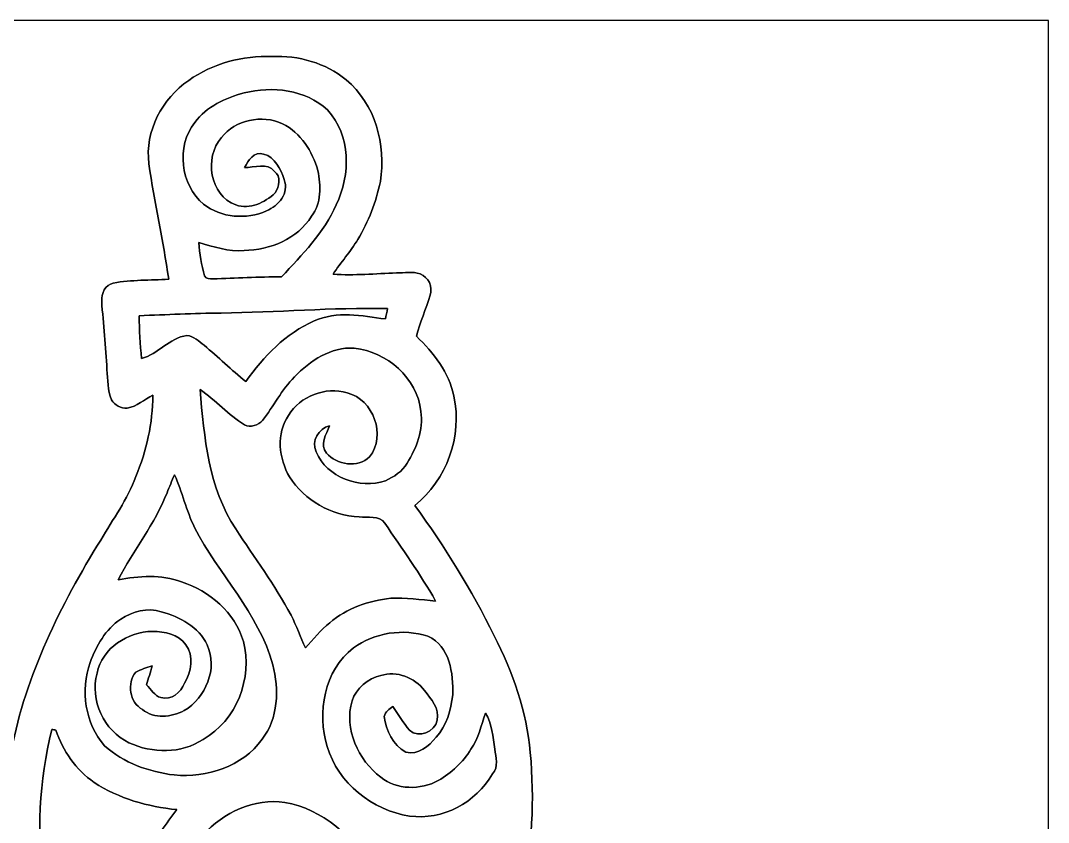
# Model space of a CAD drawing. Header units: centimetres. Extents: x -16.8 to 16.8, y -16.7 to 16.7.
# Drawn here: x -5.27 to 16.77, y -0.53 to 16.67 of the extents above; entities that cross this region are included whole.
import ezdxf

# ---------------------------------------------------------------- set-up
doc = ezdxf.new("R2010")
doc.units = ezdxf.units.CM
doc.header["$MEASUREMENT"] = 0
doc.layers.add('Layer 1', color=7, linetype='Continuous')

msp = doc.modelspace()

# ---------------------------------------------------------------- linework, layer by layer
at = {"layer": 'Layer 1', "color": 7}
for points, knots in [([(-16.77458, 16.66875), (-16.77458, 16.66875), (16.77458, 16.66875), (16.77458, 16.66875), (16.77458, 16.66875), (16.77458, 16.66875), (16.77458, -16.66875), (16.77458, -16.66875), (16.77458, -16.66875), (16.77458, -16.66875), (-16.77458, -16.66875), (-16.77458, -16.66875), (-16.77458, -16.66875), (-16.77458, -16.66875), (-16.77458, 16.66875), (-16.77458, 16.66875), (-16.77458, 16.66875), (-16.77458, 16.66875), (-16.77458, 16.66875), (-16.77458, 16.66875)], [0, 0, 0, 0, 0.16666667, 0.16666667, 0.16666667, 0.16666667, 0.33333333, 0.33333333, 0.33333333, 0.33333333, 0.5, 0.5, 0.5, 0.5, 0.66666667, 0.66666667, 0.66666667, 0.66666667, 1, 1, 1, 1]), ([(-1.66476, 15.38605), (-2.23379, 14.99482), (-2.60809, 14.29949), (-2.51954, 13.59923), (-2.51954, 13.59923), (-2.40559, 12.7702), (-2.21262, 11.95282), (-2.09338, 11.12344), (-2.09338, 11.12344), (-2.48955, 11.09239), (-2.89172, 11.11426), (-3.2833, 11.03806), (-3.2833, 11.03806), (-3.45052, 10.99926), (-3.54542, 10.81229), (-3.53166, 10.65001), (-3.53166, 10.65001), (-3.49673, 10.16141), (-3.44417, 9.67422), (-3.41842, 9.18457), (-3.41842, 9.18457), (-3.39478, 8.96691), (-3.40642, 8.73831), (-3.32105, 8.53158), (-3.32105, 8.53158), (-3.25049, 8.42081), (-3.11538, 8.35307), (-2.98521, 8.35484), (-2.98521, 8.35484), (-2.77918, 8.39541), (-2.61691, 8.54146), (-2.43205, 8.63247), (-2.43205, 8.63247), (-2.43805, 8.03451), (-2.56893, 7.4422), (-2.79823, 6.89081), (-2.79823, 6.89081), (-2.98133, 6.40151), (-3.28754, 5.97429), (-3.55283, 5.52838), (-3.55283, 5.52838), (-4.41219, 4.13561), (-5.15832, 2.63913), (-5.46735, 1.01953), (-5.46735, 1.01953), (-5.83706, -0.76271), (-5.53332, -2.65818), (-4.6923, -4.26614), (-4.6923, -4.26614), (-3.78848, -6.05155), (-2.35338, -7.47007), (-1.11054, -9.01312), (-1.11054, -9.01312), (-0.46919, -9.81745), (0.12841, -10.69164), (0.40534, -11.69423), (0.40534, -11.69423), (0.56268, -12.24739), (0.57891, -12.83018), (0.52423, -13.39991), (0.52423, -13.39991), (0.4639, -13.82995), (0.33443, -14.27551), (0.0314, -14.60041), (0.0314, -14.60041), (-0.24059, -14.91615), (-0.65476, -15.11688), (-1.07633, -15.08442), (-1.07633, -15.08442), (-1.63477, -15.07984), (-2.17558, -14.73976), (-2.41229, -14.23282), (-2.41229, -14.23282), (-2.62502, -13.8497), (-2.62925, -13.39039), (-2.55199, -12.96882), (-2.55199, -12.96882), (-2.48744, -12.65167), (-2.39078, -12.30348), (-2.12549, -12.09287), (-2.12549, -12.09287), (-1.76565, -11.80853), (-1.22343, -11.94223), (-0.90805, -12.23257), (-0.90805, -12.23257), (-0.71896, -12.40331), (-0.52317, -12.62556), (-0.514, -12.89332), (-0.514, -12.89332), (-0.55421, -13.21294), (-0.72461, -13.53749), (-1.01706, -13.69272), (-1.01706, -13.69272), (-1.22626, -13.71283), (-1.38606, -13.52515), (-1.54764, -13.42319), (-1.54764, -13.42319), (-1.53176, -13.35793), (-1.51553, -13.29302), (-1.4986, -13.22846), (-1.4986, -13.22846), (-1.33315, -13.29761), (-1.17193, -13.40238), (-0.98284, -13.37733), (-0.98284, -13.37733), (-0.80821, -13.30501), (-0.65899, -13.10605), (-0.7366, -12.90849), (-0.7366, -12.90849), (-0.75212, -12.74339), (-0.92216, -12.66366), (-1.04069, -12.57759), (-1.04069, -12.57759), (-1.26365, -12.46293), (-1.55258, -12.42624), (-1.78047, -12.54337), (-1.78047, -12.54337), (-2.24578, -12.74198), (-2.42041, -13.38509), (-2.16958, -13.81125), (-2.16958, -13.81125), (-1.97026, -14.07442), (-1.69122, -14.29491), (-1.37125, -14.3891), (-1.37125, -14.3891), (-1.11337, -14.41732), (-0.81456, -14.4526), (-0.58385, -14.30443), (-0.58385, -14.30443), (-0.13511, -14.05114), (0.12629, -13.55619), (0.22437, -13.06583), (0.22437, -13.06583), (0.32244, -12.34087), (-0.21908, -11.71857), (-0.82197, -11.40248), (-0.82197, -11.40248), (-1.40441, -11.09239), (-2.21086, -11.10686), (-2.68781, -11.60039), (-2.68781, -11.60039), (-3.16583, -12.05018), (-3.32034, -12.72681), (-3.35598, -13.35722), (-3.35598, -13.35722), (-3.35844, -13.83841), (-3.25473, -14.33019), (-2.99226, -14.73906), (-2.99226, -14.73906), (-2.51178, -15.54198), (-1.50495, -15.98789), (-0.58596, -15.78292), (-0.58596, -15.78292), (0.09772, -15.6464), (0.67381, -15.14369), (0.97861, -14.52704), (0.97861, -14.52704), (1.36948, -13.7033), (1.3716, -12.75362), (1.21885, -11.87062), (1.21885, -11.87062), (1.16946, -11.64872), (1.20474, -11.42118), (1.25483, -11.20387), (1.25483, -11.20387), (1.58538, -9.83439), (2.10926, -8.51112), (2.81023, -7.28874), (2.81023, -7.28874), (3.30588, -6.36341), (4.01779, -5.57424), (4.4958, -4.63832), (4.4958, -4.63832), (4.91102, -3.81176), (5.27332, -2.95134), (5.467, -2.04329), (5.467, -2.04329), (5.71676, -1.06116), (5.74851, -0.03704), (5.66208, 0.96873), (5.66208, 0.96873), (5.58236, 1.84785), (5.2832, 2.69169), (4.88703, 3.47557), (4.88703, 3.47557), (4.39949, 4.45206), (3.83187, 5.38903), (3.18488, 6.26851), (3.18488, 6.26851), (3.86503, 6.81673), (4.21111, 7.75229), (4.02308, 8.61025), (4.02308, 8.61025), (3.91901, 9.12319), (3.58493, 9.5437), (3.21769, 9.89824), (3.21769, 9.89824), (3.29671, 10.19775), (3.42194, 10.48209), (3.5119, 10.77771), (3.5119, 10.77771), (3.57787, 10.95622), (3.47486, 11.16718), (3.29953, 11.23597), (3.29953, 11.23597), (3.13796, 11.297), (2.96086, 11.24903), (2.794, 11.25502), (2.794, 11.25502), (2.34068, 11.24197), (1.88595, 11.19681), (1.43298, 11.22962), (1.43298, 11.22962), (1.59491, 11.48786), (1.8094, 11.70975), (1.95933, 11.97575), (1.95933, 11.97575), (2.1971, 12.35463), (2.35232, 12.77973), (2.44651, 13.21576), (2.44651, 13.21576), (2.56681, 13.99999), (2.34139, 14.88052), (1.71062, 15.39804), (1.71062, 15.39804), (1.27212, 15.7607), (0.68756, 15.92474), (0.12347, 15.89722), (0.12347, 15.89722), (-0.50729, 15.92333), (-1.14829, 15.75188), (-1.66476, 15.38605)], [0, 0, 0, 0, 0.01694915, 0.01694915, 0.01694915, 0.01694915, 0.03389831, 0.03389831, 0.03389831, 0.03389831, 0.05084746, 0.05084746, 0.05084746, 0.05084746, 0.06779661, 0.06779661, 0.06779661, 0.06779661, 0.08474576, 0.08474576, 0.08474576, 0.08474576, 0.10169492, 0.10169492, 0.10169492, 0.10169492, 0.11864407, 0.11864407, 0.11864407, 0.11864407, 0.13559322, 0.13559322, 0.13559322, 0.13559322, 0.15254237, 0.15254237, 0.15254237, 0.15254237, 0.16949153, 0.16949153, 0.16949153, 0.16949153, 0.18644068, 0.18644068, 0.18644068, 0.18644068, 0.20338983, 0.20338983, 0.20338983, 0.20338983, 0.22033898, 0.22033898, 0.22033898, 0.22033898, 0.23728814, 0.23728814, 0.23728814, 0.23728814, 0.25423729, 0.25423729, 0.25423729, 0.25423729, 0.27118644, 0.27118644, 0.27118644, 0.27118644, 0.28813559, 0.28813559, 0.28813559, 0.28813559, 0.30508475, 0.30508475, 0.30508475, 0.30508475, 0.3220339, 0.3220339, 0.3220339, 0.3220339, 0.33898305, 0.33898305, 0.33898305, 0.33898305, 0.3559322, 0.3559322, 0.3559322, 0.3559322, 0.37288136, 0.37288136, 0.37288136, 0.37288136, 0.38983051, 0.38983051, 0.38983051, 0.38983051, 0.40677966, 0.40677966, 0.40677966, 0.40677966, 0.42372881, 0.42372881, 0.42372881, 0.42372881, 0.44067797, 0.44067797, 0.44067797, 0.44067797, 0.45762712, 0.45762712, 0.45762712, 0.45762712, 0.47457627, 0.47457627, 0.47457627, 0.47457627, 0.49152542, 0.49152542, 0.49152542, 0.49152542, 0.50847458, 0.50847458, 0.50847458, 0.50847458, 0.52542373, 0.52542373, 0.52542373, 0.52542373, 0.54237288, 0.54237288, 0.54237288, 0.54237288, 0.55932203, 0.55932203, 0.55932203, 0.55932203, 0.57627119, 0.57627119, 0.57627119, 0.57627119, 0.59322034, 0.59322034, 0.59322034, 0.59322034, 0.61016949, 0.61016949, 0.61016949, 0.61016949, 0.62711864, 0.62711864, 0.62711864, 0.62711864, 0.6440678, 0.6440678, 0.6440678, 0.6440678, 0.66101695, 0.66101695, 0.66101695, 0.66101695, 0.6779661, 0.6779661, 0.6779661, 0.6779661, 0.69491525, 0.69491525, 0.69491525, 0.69491525, 0.71186441, 0.71186441, 0.71186441, 0.71186441, 0.72881356, 0.72881356, 0.72881356, 0.72881356, 0.74576271, 0.74576271, 0.74576271, 0.74576271, 0.76271186, 0.76271186, 0.76271186, 0.76271186, 0.77966102, 0.77966102, 0.77966102, 0.77966102, 0.79661017, 0.79661017, 0.79661017, 0.79661017, 0.81355932, 0.81355932, 0.81355932, 0.81355932, 0.83050847, 0.83050847, 0.83050847, 0.83050847, 0.84745763, 0.84745763, 0.84745763, 0.84745763, 0.86440678, 0.86440678, 0.86440678, 0.86440678, 0.88135593, 0.88135593, 0.88135593, 0.88135593, 0.89830508, 0.89830508, 0.89830508, 0.89830508, 0.91525424, 0.91525424, 0.91525424, 0.91525424, 0.93220339, 0.93220339, 0.93220339, 0.93220339, 0.94915254, 0.94915254, 0.94915254, 0.94915254, 0.96610169, 0.96610169, 0.96610169, 0.96610169, 1, 1, 1, 1]), ([(-0.47801, 15.11935), (0.12982, 15.26222), (0.83749, 15.1959), (1.30986, 14.75105), (1.30986, 14.75105), (1.81575, 14.21377), (1.81328, 13.35476), (1.49613, 12.7194), (1.49613, 12.7194), (1.23825, 12.11333), (0.76412, 11.64943), (0.32808, 11.17247), (0.32808, 11.17247), (-0.16475, 11.17247), (-0.65617, 11.1446), (-1.14829, 11.12767), (-1.14829, 11.12767), (-1.20968, 11.13049), (-1.29611, 11.12485), (-1.32468, 11.19329), (-1.32468, 11.19329), (-1.39453, 11.42577), (-1.43193, 11.66777), (-1.45062, 11.90978), (-1.45062, 11.90978), (-1.13312, 11.81911), (-0.81456, 11.70552), (-0.47766, 11.73586), (-0.47766, 11.73586), (0.07479, 11.75385), (0.67098, 11.97927), (0.96802, 12.47246), (0.96802, 12.47246), (1.18286, 12.74974), (1.17016, 13.12616), (1.10525, 13.45353), (1.10525, 13.45353), (0.99166, 13.86699), (0.73625, 14.25787), (0.34608, 14.45719), (0.34608, 14.45719), (-0.09137, 14.65545), (-0.66569, 14.54573), (-0.96485, 14.15909), (-0.96485, 14.15909), (-1.33632, 13.7287), (-1.21567, 12.92542), (-0.65652, 12.71341), (-0.65652, 12.71341), (-0.35243, 12.61322), (-0.03034, 12.76068), (0.18662, 12.97129), (0.18662, 12.97129), (0.27834, 13.10534), (0.32314, 13.32724), (0.17074, 13.43554), (0.17074, 13.43554), (0.0194, 13.63592), (-0.25823, 13.50892), (-0.46778, 13.51739), (-0.46778, 13.51739), (-0.38876, 13.67155), (-0.26988, 13.86593), (-0.0575, 13.80455), (-0.0575, 13.80455), (0.18697, 13.74175), (0.31186, 13.47964), (0.38312, 13.2588), (0.38312, 13.2588), (0.49565, 12.9667), (0.25929, 12.69612), (0.00494, 12.59029), (0.00494, 12.59029), (-0.42616, 12.39097), (-0.96873, 12.4393), (-1.34761, 12.72963), (-1.34761, 12.72963), (-1.84432, 13.14732), (-1.93993, 13.96965), (-1.53423, 14.48188), (-1.53423, 14.48188), (-1.28376, 14.82407), (-0.8763, 15.00964), (-0.47801, 15.11935)], [0, 0, 0, 0, 0.04545455, 0.04545455, 0.04545455, 0.04545455, 0.09090909, 0.09090909, 0.09090909, 0.09090909, 0.13636364, 0.13636364, 0.13636364, 0.13636364, 0.18181818, 0.18181818, 0.18181818, 0.18181818, 0.22727273, 0.22727273, 0.22727273, 0.22727273, 0.27272727, 0.27272727, 0.27272727, 0.27272727, 0.31818182, 0.31818182, 0.31818182, 0.31818182, 0.36363636, 0.36363636, 0.36363636, 0.36363636, 0.40909091, 0.40909091, 0.40909091, 0.40909091, 0.45454545, 0.45454545, 0.45454545, 0.45454545, 0.5, 0.5, 0.5, 0.5, 0.54545455, 0.54545455, 0.54545455, 0.54545455, 0.59090909, 0.59090909, 0.59090909, 0.59090909, 0.63636364, 0.63636364, 0.63636364, 0.63636364, 0.68181818, 0.68181818, 0.68181818, 0.68181818, 0.72727273, 0.72727273, 0.72727273, 0.72727273, 0.77272727, 0.77272727, 0.77272727, 0.77272727, 0.81818182, 0.81818182, 0.81818182, 0.81818182, 0.86363636, 0.86363636, 0.86363636, 0.86363636, 0.90909091, 0.90909091, 0.90909091, 0.90909091, 1, 1, 1, 1]), ([(-0.97049, 10.39671), (0.22084, 10.40941), (1.4097, 10.51525), (2.60174, 10.49443), (2.60174, 10.49443), (2.58621, 10.41894), (2.57034, 10.3438), (2.55411, 10.26866), (2.55411, 10.26866), (2.04929, 10.34168), (1.51165, 10.4454), (1.02835, 10.22632), (1.02835, 10.22632), (0.41487, 9.96315), (-0.05821, 9.46256), (-0.43956, 8.92704), (-0.43956, 8.92704), (-0.74683, 9.17716), (-1.03434, 9.44951), (-1.33526, 9.70668), (-1.33526, 9.70668), (-1.44956, 9.78606), (-1.55751, 9.90424), (-1.70427, 9.91411), (-1.70427, 9.91411), (-2.07892, 9.86472), (-2.3174, 9.51301), (-2.67864, 9.42269), (-2.67864, 9.42269), (-2.70439, 9.72749), (-2.72274, 10.03335), (-2.72838, 10.33921), (-2.72838, 10.33921), (-2.14242, 10.35826), (-1.55716, 10.39424), (-0.97049, 10.39671)], [0, 0, 0, 0, 0.1, 0.1, 0.1, 0.1, 0.2, 0.2, 0.2, 0.2, 0.3, 0.3, 0.3, 0.3, 0.4, 0.4, 0.4, 0.4, 0.5, 0.5, 0.5, 0.5, 0.6, 0.6, 0.6, 0.6, 0.7, 0.7, 0.7, 0.7, 0.8, 0.8, 0.8, 0.8, 1, 1, 1, 1]), ([(0.60501, 9.02547), (0.93521, 9.37648), (1.3843, 9.67211), (1.88595, 9.64494), (1.88595, 9.64494), (2.58339, 9.56557), (3.24414, 9.00324), (3.31364, 8.28463), (3.31364, 8.28463), (3.37855, 7.89376), (3.21839, 7.50394), (3.01978, 7.1755), (3.01978, 7.1755), (2.91571, 6.9977), (2.73332, 6.88481), (2.55341, 6.79626), (2.55341, 6.79626), (2.00378, 6.61353), (1.2954, 6.86999), (1.06856, 7.42103), (1.06856, 7.42103), (0.96273, 7.65881), (1.12042, 7.91422), (1.35396, 7.98019), (1.35396, 7.98019), (1.29222, 7.79533), (1.13136, 7.57132), (1.29011, 7.39316), (1.29011, 7.39316), (1.50989, 7.13916), (1.96074, 7.06684), (2.21509, 7.31026), (2.21509, 7.31026), (2.58092, 7.76817), (2.29588, 8.54463), (1.73284, 8.68292), (1.73284, 8.68292), (1.26753, 8.82685), (0.72919, 8.61377), (0.47625, 8.20173), (0.47625, 8.20173), (0.20743, 7.81403), (0.2667, 7.27569), (0.49671, 6.88305), (0.49671, 6.88305), (0.81562, 6.37681), (1.39841, 6.05014), (1.99425, 6.02721), (1.99425, 6.02721), (2.16958, 5.99228), (2.42288, 6.07307), (2.53965, 5.89139), (2.53965, 5.89139), (2.91359, 5.34141), (3.30129, 4.79813), (3.63114, 4.22028), (3.63114, 4.22028), (3.31082, 4.24991), (2.99014, 4.29542), (2.66771, 4.2799), (2.66771, 4.2799), (2.19675, 4.22557), (1.72402, 4.06647), (1.35996, 3.75461), (1.35996, 3.75461), (1.1617, 3.59798), (1.00612, 3.39796), (0.83679, 3.21275), (0.83679, 3.21275), (0.73307, 3.44558), (0.64699, 3.68653), (0.52952, 3.91336), (0.52952, 3.91336), (0.18944, 4.56459), (-0.25859, 5.14985), (-0.65581, 5.76545), (-0.65581, 5.76545), (-1.23719, 6.64563), (-1.33526, 7.73254), (-1.42099, 8.75559), (-1.42099, 8.75559), (-1.08761, 8.52276), (-0.81456, 8.21231), (-0.46708, 7.99924), (-0.46708, 7.99924), (-0.34184, 7.92974), (-0.17498, 7.99006), (-0.08361, 8.0899), (-0.08361, 8.0899), (0.15275, 8.39682), (0.32773, 8.75065), (0.60501, 9.02547)], [0, 0, 0, 0, 0.04166667, 0.04166667, 0.04166667, 0.04166667, 0.08333333, 0.08333333, 0.08333333, 0.08333333, 0.125, 0.125, 0.125, 0.125, 0.16666667, 0.16666667, 0.16666667, 0.16666667, 0.20833333, 0.20833333, 0.20833333, 0.20833333, 0.25, 0.25, 0.25, 0.25, 0.29166667, 0.29166667, 0.29166667, 0.29166667, 0.33333333, 0.33333333, 0.33333333, 0.33333333, 0.375, 0.375, 0.375, 0.375, 0.41666667, 0.41666667, 0.41666667, 0.41666667, 0.45833333, 0.45833333, 0.45833333, 0.45833333, 0.5, 0.5, 0.5, 0.5, 0.54166667, 0.54166667, 0.54166667, 0.54166667, 0.58333333, 0.58333333, 0.58333333, 0.58333333, 0.625, 0.625, 0.625, 0.625, 0.66666667, 0.66666667, 0.66666667, 0.66666667, 0.70833333, 0.70833333, 0.70833333, 0.70833333, 0.75, 0.75, 0.75, 0.75, 0.79166667, 0.79166667, 0.79166667, 0.79166667, 0.83333333, 0.83333333, 0.83333333, 0.83333333, 0.875, 0.875, 0.875, 0.875, 0.91666667, 0.91666667, 0.91666667, 0.91666667, 1, 1, 1, 1]), ([(-1.96674, 6.92785), (-1.80693, 6.55779), (-1.71521, 6.16162), (-1.53988, 5.79755), (-1.53988, 5.79755), (-1.02447, 4.79249), (-0.16298, 3.96416), (0.13688, 2.85186), (0.13688, 2.85186), (0.27481, 2.31987), (0.26, 1.70392), (-0.09243, 1.25518), (-0.09243, 1.25518), (-0.50976, 0.66499), (-1.27847, 0.42721), (-1.9745, 0.48895), (-1.9745, 0.48895), (-2.5146, 0.55633), (-3.06317, 0.74366), (-3.46851, 1.11795), (-3.46851, 1.11795), (-3.8922, 1.59314), (-3.99062, 2.30611), (-3.78001, 2.89878), (-3.78001, 2.89878), (-3.64561, 3.25508), (-3.45264, 3.61809), (-3.12208, 3.8287), (-3.12208, 3.8287), (-2.87302, 4.00121), (-2.54811, 4.08481), (-2.25284, 3.98851), (-2.25284, 3.98851), (-1.85667, 3.88161), (-1.44992, 3.66642), (-1.27035, 3.27836), (-1.27035, 3.27836), (-1.03258, 2.77178), (-1.30246, 2.1463), (-1.76107, 1.86866), (-1.76107, 1.86866), (-2.0387, 1.7272), (-2.40489, 1.68204), (-2.65959, 1.89336), (-2.65959, 1.89336), (-2.93476, 2.04576), (-2.99438, 2.45569), (-2.80211, 2.69593), (-2.80211, 2.69593), (-2.68993, 2.75272), (-2.56999, 2.79153), (-2.44934, 2.82716), (-2.44934, 2.82716), (-2.48708, 2.69205), (-2.53153, 2.5594), (-2.56752, 2.42358), (-2.56752, 2.42358), (-2.47544, 2.32375), (-2.39959, 2.18863), (-2.2606, 2.14877), (-2.2606, 2.14877), (-2.03518, 2.07927), (-1.83268, 2.26342), (-1.75189, 2.4571), (-1.75189, 2.4571), (-1.62031, 2.70122), (-1.53741, 3.04271), (-1.72896, 3.27942), (-1.72896, 3.27942), (-1.88419, 3.50943), (-2.18052, 3.56729), (-2.44016, 3.56835), (-2.44016, 3.56835), (-2.97039, 3.5627), (-3.52354, 3.2131), (-3.63008, 2.67053), (-3.63008, 2.67053), (-3.79095, 2.09233), (-3.48192, 1.44216), (-2.94711, 1.18004), (-2.94711, 1.18004), (-2.45075, 0.95109), (-1.82174, 0.9398), (-1.35819, 1.25271), (-1.35819, 1.25271), (-0.63994, 1.65276), (-0.28751, 2.56963), (-0.49142, 3.35492), (-0.49142, 3.35492), (-0.67663, 3.97581), (-1.21603, 4.43724), (-1.82139, 4.63056), (-1.82139, 4.63056), (-2.2546, 4.80272), (-2.73156, 4.74733), (-3.17959, 4.67783), (-3.17959, 4.67783), (-2.84798, 5.30825), (-2.39289, 5.8734), (-2.13007, 6.54015), (-2.13007, 6.54015), (-2.07786, 6.67032), (-2.02671, 6.8012), (-1.96674, 6.92785)], [0, 0, 0, 0, 0.03703704, 0.03703704, 0.03703704, 0.03703704, 0.07407407, 0.07407407, 0.07407407, 0.07407407, 0.11111111, 0.11111111, 0.11111111, 0.11111111, 0.14814815, 0.14814815, 0.14814815, 0.14814815, 0.18518519, 0.18518519, 0.18518519, 0.18518519, 0.22222222, 0.22222222, 0.22222222, 0.22222222, 0.25925926, 0.25925926, 0.25925926, 0.25925926, 0.2962963, 0.2962963, 0.2962963, 0.2962963, 0.33333333, 0.33333333, 0.33333333, 0.33333333, 0.37037037, 0.37037037, 0.37037037, 0.37037037, 0.40740741, 0.40740741, 0.40740741, 0.40740741, 0.44444444, 0.44444444, 0.44444444, 0.44444444, 0.48148148, 0.48148148, 0.48148148, 0.48148148, 0.51851852, 0.51851852, 0.51851852, 0.51851852, 0.55555556, 0.55555556, 0.55555556, 0.55555556, 0.59259259, 0.59259259, 0.59259259, 0.59259259, 0.62962963, 0.62962963, 0.62962963, 0.62962963, 0.66666667, 0.66666667, 0.66666667, 0.66666667, 0.7037037, 0.7037037, 0.7037037, 0.7037037, 0.74074074, 0.74074074, 0.74074074, 0.74074074, 0.77777778, 0.77777778, 0.77777778, 0.77777778, 0.81481481, 0.81481481, 0.81481481, 0.81481481, 0.85185185, 0.85185185, 0.85185185, 0.85185185, 0.88888889, 0.88888889, 0.88888889, 0.88888889, 0.92592593, 0.92592593, 0.92592593, 0.92592593, 1, 1, 1, 1]), ([(1.86584, 3.2131), (2.31775, 3.54154), (2.93546, 3.63855), (3.46463, 3.46393), (3.46463, 3.46393), (3.94229, 3.25508), (4.0072, 2.66206), (3.99909, 2.20627), (3.99909, 2.20627), (3.95005, 1.88383), (3.87456, 1.54129), (3.64031, 1.29787), (3.64031, 1.29787), (3.48721, 1.10808), (3.25861, 0.90699), (2.99226, 0.98143), (2.99226, 0.98143), (2.71145, 1.12677), (2.5654, 1.44392), (2.52836, 1.74554), (2.52836, 1.74554), (2.54388, 1.84397), (2.64442, 1.89759), (2.71321, 1.95862), (2.71321, 1.95862), (2.83633, 1.79176), (2.93123, 1.60232), (3.07305, 1.44956), (3.07305, 1.44956), (3.2639, 1.26224), (3.62021, 1.41288), (3.66501, 1.66335), (3.66501, 1.66335), (3.71934, 1.9117), (3.52954, 2.11878), (3.39443, 2.30117), (3.39443, 2.30117), (3.18135, 2.57845), (2.79612, 2.72874), (2.45604, 2.6229), (2.45604, 2.6229), (2.17487, 2.56117), (1.93111, 2.34985), (1.83833, 2.0768), (1.83833, 2.0768), (1.66053, 1.4732), (1.97238, 0.81033), (2.45251, 0.44097), (2.45251, 0.44097), (2.79859, 0.16581), (3.30729, 0.16369), (3.68653, 0.37042), (3.68653, 0.37042), (3.96804, 0.53552), (4.22169, 0.75953), (4.38926, 1.04211), (4.38926, 1.04211), (4.55189, 1.27317), (4.60269, 1.55469), (4.70394, 1.81363), (4.70394, 1.81363), (4.84893, 1.58609), (4.85352, 1.30457), (4.90008, 1.04634), (4.90008, 1.04634), (4.9209, 0.8703), (4.98898, 0.66358), (4.85034, 0.51223), (4.85034, 0.51223), (4.49827, -0.1016), (3.78143, -0.49107), (3.07128, -0.39088), (3.07128, -0.39088), (2.27259, -0.27093), (1.53564, 0.31433), (1.30739, 1.09961), (1.30739, 1.09961), (1.08021, 1.82386), (1.23966, 2.73085), (1.86584, 3.2131)], [0, 0, 0, 0, 0.04761905, 0.04761905, 0.04761905, 0.04761905, 0.0952381, 0.0952381, 0.0952381, 0.0952381, 0.14285714, 0.14285714, 0.14285714, 0.14285714, 0.19047619, 0.19047619, 0.19047619, 0.19047619, 0.23809524, 0.23809524, 0.23809524, 0.23809524, 0.28571429, 0.28571429, 0.28571429, 0.28571429, 0.33333333, 0.33333333, 0.33333333, 0.33333333, 0.38095238, 0.38095238, 0.38095238, 0.38095238, 0.42857143, 0.42857143, 0.42857143, 0.42857143, 0.47619048, 0.47619048, 0.47619048, 0.47619048, 0.52380952, 0.52380952, 0.52380952, 0.52380952, 0.57142857, 0.57142857, 0.57142857, 0.57142857, 0.61904762, 0.61904762, 0.61904762, 0.61904762, 0.66666667, 0.66666667, 0.66666667, 0.66666667, 0.71428571, 0.71428571, 0.71428571, 0.71428571, 0.76190476, 0.76190476, 0.76190476, 0.76190476, 0.80952381, 0.80952381, 0.80952381, 0.80952381, 0.85714286, 0.85714286, 0.85714286, 0.85714286, 0.9047619, 0.9047619, 0.9047619, 0.9047619, 1, 1, 1, 1]), ([(-4.60304, 1.46614), (-4.58082, 1.46297), (-4.53602, 1.45662), (-4.51379, 1.45344), (-4.51379, 1.45344), (-4.35963, 1.00824), (-4.08869, 0.59584), (-3.69253, 0.33055), (-3.69253, 0.33055), (-3.16618, -0.01764), (-2.54318, -0.19191), (-1.91946, -0.25435), (-1.91946, -0.25435), (-2.14207, -0.55633), (-2.37878, -0.8509), (-2.55376, -1.18498), (-2.55376, -1.18498), (-2.77601, -1.61572), (-2.87796, -2.10538), (-2.86914, -2.58868), (-2.86914, -2.58868), (-2.67829, -3.9049), (-1.44039, -5.03379), (-0.08961, -4.9851), (-0.08961, -4.9851), (0.63077, -4.9657), (1.26647, -4.46123), (1.57198, -3.82905), (1.57198, -3.82905), (1.87043, -3.26425), (2.02882, -2.54035), (1.71768, -1.94945), (1.71768, -1.94945), (1.37054, -1.20086), (0.40146, -0.79975), (-0.36583, -1.11513), (-0.36583, -1.11513), (-0.92569, -1.31904), (-1.29152, -1.89865), (-1.29011, -2.48673), (-1.29011, -2.48673), (-1.32398, -2.97921), (-1.05798, -3.54189), (-0.57009, -3.71052), (-0.57009, -3.71052), (-0.15487, -3.84563), (0.28928, -3.66713), (0.58455, -3.37114), (0.58455, -3.37114), (0.69568, -3.22827), (0.81492, -3.06776), (0.7941, -2.87443), (0.7941, -2.87443), (0.84843, -2.54988), (0.63394, -2.26519), (0.41522, -2.05423), (0.41522, -2.05423), (0.18274, -1.87325), (-0.19015, -2.09127), (-0.17357, -2.37384), (-0.17357, -2.37384), (-0.13053, -2.53118), (-0.01094, -2.65571), (0.04269, -2.80988), (0.04269, -2.80988), (-0.01693, -2.99226), (-0.3242, -3.08928), (-0.44097, -2.90971), (-0.44097, -2.90971), (-0.6731, -2.53824), (-0.49671, -2.01613), (-0.12629, -1.81257), (-0.12629, -1.81257), (0.35878, -1.60091), (0.97296, -1.92299), (1.09749, -2.43029), (1.09749, -2.43029), (1.22273, -2.87196), (1.01776, -3.31294), (0.78775, -3.68018), (0.78775, -3.68018), (0.55104, -4.06753), (0.09208, -4.318), (-0.36689, -4.24709), (-0.36689, -4.24709), (-1.08197, -4.12997), (-1.71768, -3.61456), (-1.99849, -2.94781), (-1.99849, -2.94781), (-2.12584, -2.69346), (-2.10467, -2.39466), (-2.08068, -2.12055), (-2.08068, -2.12055), (-1.96674, -1.62243), (-1.70215, -1.16805), (-1.35961, -0.79199), (-1.35961, -0.79199), (-0.91158, -0.32103), (-0.26564, 0.00282), (0.3997, -0.10019), (0.3997, -0.10019), (1.21391, -0.23813), (1.84891, -0.8509), (2.31352, -1.49719), (2.31352, -1.49719), (3.01025, -2.45463), (3.19405, -3.78072), (2.72521, -4.87539), (2.72521, -4.87539), (2.36467, -5.77779), (1.59138, -6.56414), (0.61524, -6.75464), (0.61524, -6.75464), (-0.15028, -6.93349), (-0.94686, -6.76275), (-1.65453, -6.45548), (-1.65453, -6.45548), (-2.16888, -6.22088), (-2.72662, -5.97288), (-3.05329, -5.48711), (-3.05329, -5.48711), (-3.82411, -4.41396), (-4.48275, -3.22086), (-4.73181, -1.90923), (-4.73181, -1.90923), (-4.95159, -0.79234), (-4.86833, 0.36477), (-4.60304, 1.46614)], [0, 0, 0, 0, 0.03030303, 0.03030303, 0.03030303, 0.03030303, 0.06060606, 0.06060606, 0.06060606, 0.06060606, 0.09090909, 0.09090909, 0.09090909, 0.09090909, 0.12121212, 0.12121212, 0.12121212, 0.12121212, 0.15151515, 0.15151515, 0.15151515, 0.15151515, 0.18181818, 0.18181818, 0.18181818, 0.18181818, 0.21212121, 0.21212121, 0.21212121, 0.21212121, 0.24242424, 0.24242424, 0.24242424, 0.24242424, 0.27272727, 0.27272727, 0.27272727, 0.27272727, 0.3030303, 0.3030303, 0.3030303, 0.3030303, 0.33333333, 0.33333333, 0.33333333, 0.33333333, 0.36363636, 0.36363636, 0.36363636, 0.36363636, 0.39393939, 0.39393939, 0.39393939, 0.39393939, 0.42424242, 0.42424242, 0.42424242, 0.42424242, 0.45454545, 0.45454545, 0.45454545, 0.45454545, 0.48484848, 0.48484848, 0.48484848, 0.48484848, 0.51515152, 0.51515152, 0.51515152, 0.51515152, 0.54545455, 0.54545455, 0.54545455, 0.54545455, 0.57575758, 0.57575758, 0.57575758, 0.57575758, 0.60606061, 0.60606061, 0.60606061, 0.60606061, 0.63636364, 0.63636364, 0.63636364, 0.63636364, 0.66666667, 0.66666667, 0.66666667, 0.66666667, 0.6969697, 0.6969697, 0.6969697, 0.6969697, 0.72727273, 0.72727273, 0.72727273, 0.72727273, 0.75757576, 0.75757576, 0.75757576, 0.75757576, 0.78787879, 0.78787879, 0.78787879, 0.78787879, 0.81818182, 0.81818182, 0.81818182, 0.81818182, 0.84848485, 0.84848485, 0.84848485, 0.84848485, 0.87878788, 0.87878788, 0.87878788, 0.87878788, 0.90909091, 0.90909091, 0.90909091, 0.90909091, 0.93939394, 0.93939394, 0.93939394, 0.93939394, 1, 1, 1, 1])]:
    msp.add_open_spline(points, degree=3, knots=knots, dxfattribs=at)
at = {"layer": 'Layer 1', "color": 251}
for points, knots in [([(-1.66476, 15.38605), (-1.14829, 15.75188), (-0.50729, 15.92333), (0.12347, 15.89722), (0.12347, 15.89722), (0.68756, 15.92474), (1.27212, 15.7607), (1.71062, 15.39804), (1.71062, 15.39804), (2.34139, 14.88052), (2.56681, 13.99999), (2.44651, 13.21576), (2.44651, 13.21576), (2.35232, 12.77973), (2.1971, 12.35463), (1.95933, 11.97575), (1.95933, 11.97575), (1.8094, 11.70975), (1.59491, 11.48786), (1.43298, 11.22962), (1.43298, 11.22962), (1.88595, 11.19681), (2.34068, 11.24197), (2.794, 11.25502), (2.794, 11.25502), (2.96086, 11.24903), (3.13796, 11.297), (3.29953, 11.23597), (3.29953, 11.23597), (3.47486, 11.16718), (3.57787, 10.95622), (3.5119, 10.77771), (3.5119, 10.77771), (3.42194, 10.48209), (3.29671, 10.19775), (3.21769, 9.89824), (3.21769, 9.89824), (3.58493, 9.5437), (3.91901, 9.12319), (4.02308, 8.61025), (4.02308, 8.61025), (4.21111, 7.75229), (3.86503, 6.81673), (3.18488, 6.26851), (3.18488, 6.26851), (3.83187, 5.38903), (4.39949, 4.45206), (4.88703, 3.47557), (4.88703, 3.47557), (5.2832, 2.69169), (5.58236, 1.84785), (5.66208, 0.96873), (5.66208, 0.96873), (5.74851, -0.03704), (5.71676, -1.06116), (5.467, -2.04329), (5.467, -2.04329), (5.27332, -2.95134), (4.91102, -3.81176), (4.4958, -4.63832), (4.4958, -4.63832), (4.01779, -5.57424), (3.30588, -6.36341), (2.81023, -7.28874), (2.81023, -7.28874), (2.10926, -8.51112), (1.58538, -9.83439), (1.25483, -11.20387), (1.25483, -11.20387), (1.20474, -11.42118), (1.16946, -11.64872), (1.21885, -11.87062), (1.21885, -11.87062), (1.3716, -12.75362), (1.36948, -13.7033), (0.97861, -14.52704), (0.97861, -14.52704), (0.67381, -15.14369), (0.09772, -15.6464), (-0.58596, -15.78292), (-0.58596, -15.78292), (-1.50495, -15.98789), (-2.51178, -15.54198), (-2.99226, -14.73906), (-2.99226, -14.73906), (-3.25473, -14.33019), (-3.35844, -13.83841), (-3.35598, -13.35722), (-3.35598, -13.35722), (-3.32034, -12.72681), (-3.16583, -12.05018), (-2.68781, -11.60039), (-2.68781, -11.60039), (-2.21086, -11.10686), (-1.40441, -11.09239), (-0.82197, -11.40248), (-0.82197, -11.40248), (-0.21908, -11.71857), (0.32244, -12.34087), (0.22437, -13.06583), (0.22437, -13.06583), (0.12629, -13.55619), (-0.13511, -14.05114), (-0.58385, -14.30443), (-0.58385, -14.30443), (-0.81456, -14.4526), (-1.11337, -14.41732), (-1.37125, -14.3891), (-1.37125, -14.3891), (-1.69122, -14.29491), (-1.97026, -14.07442), (-2.16958, -13.81125), (-2.16958, -13.81125), (-2.42041, -13.38509), (-2.24578, -12.74198), (-1.78047, -12.54337), (-1.78047, -12.54337), (-1.55258, -12.42624), (-1.26365, -12.46293), (-1.04069, -12.57759), (-1.04069, -12.57759), (-0.92216, -12.66366), (-0.75212, -12.74339), (-0.7366, -12.90849), (-0.7366, -12.90849), (-0.65899, -13.10605), (-0.80821, -13.30501), (-0.98284, -13.37733), (-0.98284, -13.37733), (-1.17193, -13.40238), (-1.33315, -13.29761), (-1.4986, -13.22846), (-1.4986, -13.22846), (-1.51553, -13.29302), (-1.53176, -13.35793), (-1.54764, -13.42319), (-1.54764, -13.42319), (-1.38606, -13.52515), (-1.22626, -13.71283), (-1.01706, -13.69272), (-1.01706, -13.69272), (-0.72461, -13.53749), (-0.55421, -13.21294), (-0.514, -12.89332), (-0.514, -12.89332), (-0.52317, -12.62556), (-0.71896, -12.40331), (-0.90805, -12.23257), (-0.90805, -12.23257), (-1.22343, -11.94223), (-1.76565, -11.80853), (-2.12549, -12.09287), (-2.12549, -12.09287), (-2.39078, -12.30348), (-2.48744, -12.65167), (-2.55199, -12.96882), (-2.55199, -12.96882), (-2.62925, -13.39039), (-2.62502, -13.8497), (-2.41229, -14.23282), (-2.41229, -14.23282), (-2.17558, -14.73976), (-1.63477, -15.07984), (-1.07633, -15.08442), (-1.07633, -15.08442), (-0.65476, -15.11688), (-0.24059, -14.91615), (0.0314, -14.60041), (0.0314, -14.60041), (0.33443, -14.27551), (0.4639, -13.82995), (0.52423, -13.39991), (0.52423, -13.39991), (0.57891, -12.83018), (0.56268, -12.24739), (0.40534, -11.69423), (0.40534, -11.69423), (0.12841, -10.69164), (-0.46919, -9.81745), (-1.11054, -9.01312), (-1.11054, -9.01312), (-2.35338, -7.47007), (-3.78848, -6.05155), (-4.6923, -4.26614), (-4.6923, -4.26614), (-5.53332, -2.65818), (-5.83706, -0.76271), (-5.46735, 1.01953), (-5.46735, 1.01953), (-5.15832, 2.63913), (-4.41219, 4.13561), (-3.55283, 5.52838), (-3.55283, 5.52838), (-3.28754, 5.97429), (-2.98133, 6.40151), (-2.79823, 6.89081), (-2.79823, 6.89081), (-2.56893, 7.4422), (-2.43805, 8.03451), (-2.43205, 8.63247), (-2.43205, 8.63247), (-2.61691, 8.54146), (-2.77918, 8.39541), (-2.98521, 8.35484), (-2.98521, 8.35484), (-3.11538, 8.35307), (-3.25049, 8.42081), (-3.32105, 8.53158), (-3.32105, 8.53158), (-3.40642, 8.73831), (-3.39478, 8.96691), (-3.41842, 9.18457), (-3.41842, 9.18457), (-3.44417, 9.67422), (-3.49673, 10.16141), (-3.53166, 10.65001), (-3.53166, 10.65001), (-3.54542, 10.81229), (-3.45052, 10.99926), (-3.2833, 11.03806), (-3.2833, 11.03806), (-2.89172, 11.11426), (-2.48955, 11.09239), (-2.09338, 11.12344), (-2.09338, 11.12344), (-2.21262, 11.95282), (-2.40559, 12.7702), (-2.51954, 13.59923), (-2.51954, 13.59923), (-2.60809, 14.29949), (-2.23379, 14.99482), (-1.66476, 15.38605), (-1.66476, 15.38605), (-1.66476, 15.38605), (-1.66476, 15.38605), (-1.66476, 15.38605)], [0, 0, 0, 0, 0.01666667, 0.01666667, 0.01666667, 0.01666667, 0.03333333, 0.03333333, 0.03333333, 0.03333333, 0.05, 0.05, 0.05, 0.05, 0.06666667, 0.06666667, 0.06666667, 0.06666667, 0.08333333, 0.08333333, 0.08333333, 0.08333333, 0.1, 0.1, 0.1, 0.1, 0.11666667, 0.11666667, 0.11666667, 0.11666667, 0.13333333, 0.13333333, 0.13333333, 0.13333333, 0.15, 0.15, 0.15, 0.15, 0.16666667, 0.16666667, 0.16666667, 0.16666667, 0.18333333, 0.18333333, 0.18333333, 0.18333333, 0.2, 0.2, 0.2, 0.2, 0.21666667, 0.21666667, 0.21666667, 0.21666667, 0.23333333, 0.23333333, 0.23333333, 0.23333333, 0.25, 0.25, 0.25, 0.25, 0.26666667, 0.26666667, 0.26666667, 0.26666667, 0.28333333, 0.28333333, 0.28333333, 0.28333333, 0.3, 0.3, 0.3, 0.3, 0.31666667, 0.31666667, 0.31666667, 0.31666667, 0.33333333, 0.33333333, 0.33333333, 0.33333333, 0.35, 0.35, 0.35, 0.35, 0.36666667, 0.36666667, 0.36666667, 0.36666667, 0.38333333, 0.38333333, 0.38333333, 0.38333333, 0.4, 0.4, 0.4, 0.4, 0.41666667, 0.41666667, 0.41666667, 0.41666667, 0.43333333, 0.43333333, 0.43333333, 0.43333333, 0.45, 0.45, 0.45, 0.45, 0.46666667, 0.46666667, 0.46666667, 0.46666667, 0.48333333, 0.48333333, 0.48333333, 0.48333333, 0.5, 0.5, 0.5, 0.5, 0.51666667, 0.51666667, 0.51666667, 0.51666667, 0.53333333, 0.53333333, 0.53333333, 0.53333333, 0.55, 0.55, 0.55, 0.55, 0.56666667, 0.56666667, 0.56666667, 0.56666667, 0.58333333, 0.58333333, 0.58333333, 0.58333333, 0.6, 0.6, 0.6, 0.6, 0.61666667, 0.61666667, 0.61666667, 0.61666667, 0.63333333, 0.63333333, 0.63333333, 0.63333333, 0.65, 0.65, 0.65, 0.65, 0.66666667, 0.66666667, 0.66666667, 0.66666667, 0.68333333, 0.68333333, 0.68333333, 0.68333333, 0.7, 0.7, 0.7, 0.7, 0.71666667, 0.71666667, 0.71666667, 0.71666667, 0.73333333, 0.73333333, 0.73333333, 0.73333333, 0.75, 0.75, 0.75, 0.75, 0.76666667, 0.76666667, 0.76666667, 0.76666667, 0.78333333, 0.78333333, 0.78333333, 0.78333333, 0.8, 0.8, 0.8, 0.8, 0.81666667, 0.81666667, 0.81666667, 0.81666667, 0.83333333, 0.83333333, 0.83333333, 0.83333333, 0.85, 0.85, 0.85, 0.85, 0.86666667, 0.86666667, 0.86666667, 0.86666667, 0.88333333, 0.88333333, 0.88333333, 0.88333333, 0.9, 0.9, 0.9, 0.9, 0.91666667, 0.91666667, 0.91666667, 0.91666667, 0.93333333, 0.93333333, 0.93333333, 0.93333333, 0.95, 0.95, 0.95, 0.95, 0.96666667, 0.96666667, 0.96666667, 0.96666667, 1, 1, 1, 1]), ([(-0.47801, 15.11935), (-0.8763, 15.00964), (-1.28376, 14.82407), (-1.53423, 14.48188), (-1.53423, 14.48188), (-1.93993, 13.96965), (-1.84432, 13.14732), (-1.34761, 12.72963), (-1.34761, 12.72963), (-0.96873, 12.4393), (-0.42616, 12.39097), (0.00494, 12.59029), (0.00494, 12.59029), (0.25929, 12.69612), (0.49565, 12.9667), (0.38312, 13.2588), (0.38312, 13.2588), (0.31186, 13.47964), (0.18697, 13.74175), (-0.0575, 13.80455), (-0.0575, 13.80455), (-0.26988, 13.86593), (-0.38876, 13.67155), (-0.46778, 13.51739), (-0.46778, 13.51739), (-0.25823, 13.50892), (0.0194, 13.63592), (0.17074, 13.43554), (0.17074, 13.43554), (0.32314, 13.32724), (0.27834, 13.10534), (0.18662, 12.97129), (0.18662, 12.97129), (-0.03034, 12.76068), (-0.35243, 12.61322), (-0.65652, 12.71341), (-0.65652, 12.71341), (-1.21567, 12.92542), (-1.33632, 13.7287), (-0.96485, 14.15909), (-0.96485, 14.15909), (-0.66569, 14.54573), (-0.09137, 14.65545), (0.34608, 14.45719), (0.34608, 14.45719), (0.73625, 14.25787), (0.99166, 13.86699), (1.10525, 13.45353), (1.10525, 13.45353), (1.17016, 13.12616), (1.18286, 12.74974), (0.96802, 12.47246), (0.96802, 12.47246), (0.67098, 11.97927), (0.07479, 11.75385), (-0.47766, 11.73586), (-0.47766, 11.73586), (-0.81456, 11.70552), (-1.13312, 11.81911), (-1.45062, 11.90978), (-1.45062, 11.90978), (-1.43193, 11.66777), (-1.39453, 11.42577), (-1.32468, 11.19329), (-1.32468, 11.19329), (-1.29611, 11.12485), (-1.20968, 11.13049), (-1.14829, 11.12767), (-1.14829, 11.12767), (-0.65617, 11.1446), (-0.16475, 11.17247), (0.32808, 11.17247), (0.32808, 11.17247), (0.76412, 11.64943), (1.23825, 12.11333), (1.49613, 12.7194), (1.49613, 12.7194), (1.81328, 13.35476), (1.81575, 14.21377), (1.30986, 14.75105), (1.30986, 14.75105), (0.83749, 15.1959), (0.12982, 15.26222), (-0.47801, 15.11935), (-0.47801, 15.11935), (-0.47801, 15.11935), (-0.47801, 15.11935), (-0.47801, 15.11935)], [0, 0, 0, 0, 0.04347826, 0.04347826, 0.04347826, 0.04347826, 0.08695652, 0.08695652, 0.08695652, 0.08695652, 0.13043478, 0.13043478, 0.13043478, 0.13043478, 0.17391304, 0.17391304, 0.17391304, 0.17391304, 0.2173913, 0.2173913, 0.2173913, 0.2173913, 0.26086957, 0.26086957, 0.26086957, 0.26086957, 0.30434783, 0.30434783, 0.30434783, 0.30434783, 0.34782609, 0.34782609, 0.34782609, 0.34782609, 0.39130435, 0.39130435, 0.39130435, 0.39130435, 0.43478261, 0.43478261, 0.43478261, 0.43478261, 0.47826087, 0.47826087, 0.47826087, 0.47826087, 0.52173913, 0.52173913, 0.52173913, 0.52173913, 0.56521739, 0.56521739, 0.56521739, 0.56521739, 0.60869565, 0.60869565, 0.60869565, 0.60869565, 0.65217391, 0.65217391, 0.65217391, 0.65217391, 0.69565217, 0.69565217, 0.69565217, 0.69565217, 0.73913043, 0.73913043, 0.73913043, 0.73913043, 0.7826087, 0.7826087, 0.7826087, 0.7826087, 0.82608696, 0.82608696, 0.82608696, 0.82608696, 0.86956522, 0.86956522, 0.86956522, 0.86956522, 0.91304348, 0.91304348, 0.91304348, 0.91304348, 1, 1, 1, 1]), ([(-0.97049, 10.39671), (-1.55716, 10.39424), (-2.14242, 10.35826), (-2.72838, 10.33921), (-2.72838, 10.33921), (-2.72274, 10.03335), (-2.70439, 9.72749), (-2.67864, 9.42269), (-2.67864, 9.42269), (-2.3174, 9.51301), (-2.07892, 9.86472), (-1.70427, 9.91411), (-1.70427, 9.91411), (-1.55751, 9.90424), (-1.44956, 9.78606), (-1.33526, 9.70668), (-1.33526, 9.70668), (-1.03434, 9.44951), (-0.74683, 9.17716), (-0.43956, 8.92704), (-0.43956, 8.92704), (-0.05821, 9.46256), (0.41487, 9.96315), (1.02835, 10.22632), (1.02835, 10.22632), (1.51165, 10.4454), (2.04929, 10.34168), (2.55411, 10.26866), (2.55411, 10.26866), (2.57034, 10.3438), (2.58621, 10.41894), (2.60174, 10.49443), (2.60174, 10.49443), (1.4097, 10.51525), (0.22084, 10.40941), (-0.97049, 10.39671), (-0.97049, 10.39671), (-0.97049, 10.39671), (-0.97049, 10.39671), (-0.97049, 10.39671)], [0, 0, 0, 0, 0.09090909, 0.09090909, 0.09090909, 0.09090909, 0.18181818, 0.18181818, 0.18181818, 0.18181818, 0.27272727, 0.27272727, 0.27272727, 0.27272727, 0.36363636, 0.36363636, 0.36363636, 0.36363636, 0.45454545, 0.45454545, 0.45454545, 0.45454545, 0.54545455, 0.54545455, 0.54545455, 0.54545455, 0.63636364, 0.63636364, 0.63636364, 0.63636364, 0.72727273, 0.72727273, 0.72727273, 0.72727273, 0.81818182, 0.81818182, 0.81818182, 0.81818182, 1, 1, 1, 1]), ([(0.60501, 9.02547), (0.32773, 8.75065), (0.15275, 8.39682), (-0.08361, 8.0899), (-0.08361, 8.0899), (-0.17498, 7.99006), (-0.34184, 7.92974), (-0.46708, 7.99924), (-0.46708, 7.99924), (-0.81456, 8.21231), (-1.08761, 8.52276), (-1.42099, 8.75559), (-1.42099, 8.75559), (-1.33526, 7.73254), (-1.23719, 6.64563), (-0.65581, 5.76545), (-0.65581, 5.76545), (-0.25859, 5.14985), (0.18944, 4.56459), (0.52952, 3.91336), (0.52952, 3.91336), (0.64699, 3.68653), (0.73307, 3.44558), (0.83679, 3.21275), (0.83679, 3.21275), (1.00612, 3.39796), (1.1617, 3.59798), (1.35996, 3.75461), (1.35996, 3.75461), (1.72402, 4.06647), (2.19675, 4.22557), (2.66771, 4.2799), (2.66771, 4.2799), (2.99014, 4.29542), (3.31082, 4.24991), (3.63114, 4.22028), (3.63114, 4.22028), (3.30129, 4.79813), (2.91359, 5.34141), (2.53965, 5.89139), (2.53965, 5.89139), (2.42288, 6.07307), (2.16958, 5.99228), (1.99425, 6.02721), (1.99425, 6.02721), (1.39841, 6.05014), (0.81562, 6.37681), (0.49671, 6.88305), (0.49671, 6.88305), (0.2667, 7.27569), (0.20743, 7.81403), (0.47625, 8.20173), (0.47625, 8.20173), (0.72919, 8.61377), (1.26753, 8.82685), (1.73284, 8.68292), (1.73284, 8.68292), (2.29588, 8.54463), (2.58092, 7.76817), (2.21509, 7.31026), (2.21509, 7.31026), (1.96074, 7.06684), (1.50989, 7.13916), (1.29011, 7.39316), (1.29011, 7.39316), (1.13136, 7.57132), (1.29222, 7.79533), (1.35396, 7.98019), (1.35396, 7.98019), (1.12042, 7.91422), (0.96273, 7.65881), (1.06856, 7.42103), (1.06856, 7.42103), (1.2954, 6.86999), (2.00378, 6.61353), (2.55341, 6.79626), (2.55341, 6.79626), (2.73332, 6.88481), (2.91571, 6.9977), (3.01978, 7.1755), (3.01978, 7.1755), (3.21839, 7.50394), (3.37855, 7.89376), (3.31364, 8.28463), (3.31364, 8.28463), (3.24414, 9.00324), (2.58339, 9.56557), (1.88595, 9.64494), (1.88595, 9.64494), (1.3843, 9.67211), (0.93521, 9.37648), (0.60501, 9.02547), (0.60501, 9.02547), (0.60501, 9.02547), (0.60501, 9.02547), (0.60501, 9.02547)], [0, 0, 0, 0, 0.04, 0.04, 0.04, 0.04, 0.08, 0.08, 0.08, 0.08, 0.12, 0.12, 0.12, 0.12, 0.16, 0.16, 0.16, 0.16, 0.2, 0.2, 0.2, 0.2, 0.24, 0.24, 0.24, 0.24, 0.28, 0.28, 0.28, 0.28, 0.32, 0.32, 0.32, 0.32, 0.36, 0.36, 0.36, 0.36, 0.4, 0.4, 0.4, 0.4, 0.44, 0.44, 0.44, 0.44, 0.48, 0.48, 0.48, 0.48, 0.52, 0.52, 0.52, 0.52, 0.56, 0.56, 0.56, 0.56, 0.6, 0.6, 0.6, 0.6, 0.64, 0.64, 0.64, 0.64, 0.68, 0.68, 0.68, 0.68, 0.72, 0.72, 0.72, 0.72, 0.76, 0.76, 0.76, 0.76, 0.8, 0.8, 0.8, 0.8, 0.84, 0.84, 0.84, 0.84, 0.88, 0.88, 0.88, 0.88, 0.92, 0.92, 0.92, 0.92, 1, 1, 1, 1]), ([(-1.96674, 6.92785), (-2.02671, 6.8012), (-2.07786, 6.67032), (-2.13007, 6.54015), (-2.13007, 6.54015), (-2.39289, 5.8734), (-2.84798, 5.30825), (-3.17959, 4.67783), (-3.17959, 4.67783), (-2.73156, 4.74733), (-2.2546, 4.80272), (-1.82139, 4.63056), (-1.82139, 4.63056), (-1.21603, 4.43724), (-0.67663, 3.97581), (-0.49142, 3.35492), (-0.49142, 3.35492), (-0.28751, 2.56963), (-0.63994, 1.65276), (-1.35819, 1.25271), (-1.35819, 1.25271), (-1.82174, 0.9398), (-2.45075, 0.95109), (-2.94711, 1.18004), (-2.94711, 1.18004), (-3.48192, 1.44216), (-3.79095, 2.09233), (-3.63008, 2.67053), (-3.63008, 2.67053), (-3.52354, 3.2131), (-2.97039, 3.5627), (-2.44016, 3.56835), (-2.44016, 3.56835), (-2.18052, 3.56729), (-1.88419, 3.50943), (-1.72896, 3.27942), (-1.72896, 3.27942), (-1.53741, 3.04271), (-1.62031, 2.70122), (-1.75189, 2.4571), (-1.75189, 2.4571), (-1.83268, 2.26342), (-2.03518, 2.07927), (-2.2606, 2.14877), (-2.2606, 2.14877), (-2.39959, 2.18863), (-2.47544, 2.32375), (-2.56752, 2.42358), (-2.56752, 2.42358), (-2.53153, 2.5594), (-2.48708, 2.69205), (-2.44934, 2.82716), (-2.44934, 2.82716), (-2.56999, 2.79153), (-2.68993, 2.75272), (-2.80211, 2.69593), (-2.80211, 2.69593), (-2.99438, 2.45569), (-2.93476, 2.04576), (-2.65959, 1.89336), (-2.65959, 1.89336), (-2.40489, 1.68204), (-2.0387, 1.7272), (-1.76107, 1.86866), (-1.76107, 1.86866), (-1.30246, 2.1463), (-1.03258, 2.77178), (-1.27035, 3.27836), (-1.27035, 3.27836), (-1.44992, 3.66642), (-1.85667, 3.88161), (-2.25284, 3.98851), (-2.25284, 3.98851), (-2.54811, 4.08481), (-2.87302, 4.00121), (-3.12208, 3.8287), (-3.12208, 3.8287), (-3.45264, 3.61809), (-3.64561, 3.25508), (-3.78001, 2.89878), (-3.78001, 2.89878), (-3.99062, 2.30611), (-3.8922, 1.59314), (-3.46851, 1.11795), (-3.46851, 1.11795), (-3.06317, 0.74366), (-2.5146, 0.55633), (-1.9745, 0.48895), (-1.9745, 0.48895), (-1.27847, 0.42721), (-0.50976, 0.66499), (-0.09243, 1.25518), (-0.09243, 1.25518), (0.26, 1.70392), (0.27481, 2.31987), (0.13688, 2.85186), (0.13688, 2.85186), (-0.16298, 3.96416), (-1.02447, 4.79249), (-1.53988, 5.79755), (-1.53988, 5.79755), (-1.71521, 6.16162), (-1.80693, 6.55779), (-1.96674, 6.92785), (-1.96674, 6.92785), (-1.96674, 6.92785), (-1.96674, 6.92785), (-1.96674, 6.92785)], [0, 0, 0, 0, 0.03571429, 0.03571429, 0.03571429, 0.03571429, 0.07142857, 0.07142857, 0.07142857, 0.07142857, 0.10714286, 0.10714286, 0.10714286, 0.10714286, 0.14285714, 0.14285714, 0.14285714, 0.14285714, 0.17857143, 0.17857143, 0.17857143, 0.17857143, 0.21428571, 0.21428571, 0.21428571, 0.21428571, 0.25, 0.25, 0.25, 0.25, 0.28571429, 0.28571429, 0.28571429, 0.28571429, 0.32142857, 0.32142857, 0.32142857, 0.32142857, 0.35714286, 0.35714286, 0.35714286, 0.35714286, 0.39285714, 0.39285714, 0.39285714, 0.39285714, 0.42857143, 0.42857143, 0.42857143, 0.42857143, 0.46428571, 0.46428571, 0.46428571, 0.46428571, 0.5, 0.5, 0.5, 0.5, 0.53571429, 0.53571429, 0.53571429, 0.53571429, 0.57142857, 0.57142857, 0.57142857, 0.57142857, 0.60714286, 0.60714286, 0.60714286, 0.60714286, 0.64285714, 0.64285714, 0.64285714, 0.64285714, 0.67857143, 0.67857143, 0.67857143, 0.67857143, 0.71428571, 0.71428571, 0.71428571, 0.71428571, 0.75, 0.75, 0.75, 0.75, 0.78571429, 0.78571429, 0.78571429, 0.78571429, 0.82142857, 0.82142857, 0.82142857, 0.82142857, 0.85714286, 0.85714286, 0.85714286, 0.85714286, 0.89285714, 0.89285714, 0.89285714, 0.89285714, 0.92857143, 0.92857143, 0.92857143, 0.92857143, 1, 1, 1, 1]), ([(1.86584, 3.2131), (1.23966, 2.73085), (1.08021, 1.82386), (1.30739, 1.09961), (1.30739, 1.09961), (1.53564, 0.31433), (2.27259, -0.27093), (3.07128, -0.39088), (3.07128, -0.39088), (3.78143, -0.49107), (4.49827, -0.1016), (4.85034, 0.51223), (4.85034, 0.51223), (4.98898, 0.66358), (4.9209, 0.8703), (4.90008, 1.04634), (4.90008, 1.04634), (4.85352, 1.30457), (4.84893, 1.58609), (4.70394, 1.81363), (4.70394, 1.81363), (4.60269, 1.55469), (4.55189, 1.27317), (4.38926, 1.04211), (4.38926, 1.04211), (4.22169, 0.75953), (3.96804, 0.53552), (3.68653, 0.37042), (3.68653, 0.37042), (3.30729, 0.16369), (2.79859, 0.16581), (2.45251, 0.44097), (2.45251, 0.44097), (1.97238, 0.81033), (1.66053, 1.4732), (1.83833, 2.0768), (1.83833, 2.0768), (1.93111, 2.34985), (2.17487, 2.56117), (2.45604, 2.6229), (2.45604, 2.6229), (2.79612, 2.72874), (3.18135, 2.57845), (3.39443, 2.30117), (3.39443, 2.30117), (3.52954, 2.11878), (3.71934, 1.9117), (3.66501, 1.66335), (3.66501, 1.66335), (3.62021, 1.41288), (3.2639, 1.26224), (3.07305, 1.44956), (3.07305, 1.44956), (2.93123, 1.60232), (2.83633, 1.79176), (2.71321, 1.95862), (2.71321, 1.95862), (2.64442, 1.89759), (2.54388, 1.84397), (2.52836, 1.74554), (2.52836, 1.74554), (2.5654, 1.44392), (2.71145, 1.12677), (2.99226, 0.98143), (2.99226, 0.98143), (3.25861, 0.90699), (3.48721, 1.10808), (3.64031, 1.29787), (3.64031, 1.29787), (3.87456, 1.54129), (3.95005, 1.88383), (3.99909, 2.20627), (3.99909, 2.20627), (4.0072, 2.66206), (3.94229, 3.25508), (3.46463, 3.46393), (3.46463, 3.46393), (2.93546, 3.63855), (2.31775, 3.54154), (1.86584, 3.2131), (1.86584, 3.2131), (1.86584, 3.2131), (1.86584, 3.2131), (1.86584, 3.2131)], [0, 0, 0, 0, 0.04545455, 0.04545455, 0.04545455, 0.04545455, 0.09090909, 0.09090909, 0.09090909, 0.09090909, 0.13636364, 0.13636364, 0.13636364, 0.13636364, 0.18181818, 0.18181818, 0.18181818, 0.18181818, 0.22727273, 0.22727273, 0.22727273, 0.22727273, 0.27272727, 0.27272727, 0.27272727, 0.27272727, 0.31818182, 0.31818182, 0.31818182, 0.31818182, 0.36363636, 0.36363636, 0.36363636, 0.36363636, 0.40909091, 0.40909091, 0.40909091, 0.40909091, 0.45454545, 0.45454545, 0.45454545, 0.45454545, 0.5, 0.5, 0.5, 0.5, 0.54545455, 0.54545455, 0.54545455, 0.54545455, 0.59090909, 0.59090909, 0.59090909, 0.59090909, 0.63636364, 0.63636364, 0.63636364, 0.63636364, 0.68181818, 0.68181818, 0.68181818, 0.68181818, 0.72727273, 0.72727273, 0.72727273, 0.72727273, 0.77272727, 0.77272727, 0.77272727, 0.77272727, 0.81818182, 0.81818182, 0.81818182, 0.81818182, 0.86363636, 0.86363636, 0.86363636, 0.86363636, 0.90909091, 0.90909091, 0.90909091, 0.90909091, 1, 1, 1, 1]), ([(-4.60304, 1.46614), (-4.86833, 0.36477), (-4.95159, -0.79234), (-4.73181, -1.90923), (-4.73181, -1.90923), (-4.48275, -3.22086), (-3.82411, -4.41396), (-3.05329, -5.48711), (-3.05329, -5.48711), (-2.72662, -5.97288), (-2.16888, -6.22088), (-1.65453, -6.45548), (-1.65453, -6.45548), (-0.94686, -6.76275), (-0.15028, -6.93349), (0.61524, -6.75464), (0.61524, -6.75464), (1.59138, -6.56414), (2.36467, -5.77779), (2.72521, -4.87539), (2.72521, -4.87539), (3.19405, -3.78072), (3.01025, -2.45463), (2.31352, -1.49719), (2.31352, -1.49719), (1.84891, -0.8509), (1.21391, -0.23813), (0.3997, -0.10019), (0.3997, -0.10019), (-0.26564, 0.00282), (-0.91158, -0.32103), (-1.35961, -0.79199), (-1.35961, -0.79199), (-1.70215, -1.16805), (-1.96674, -1.62243), (-2.08068, -2.12055), (-2.08068, -2.12055), (-2.10467, -2.39466), (-2.12584, -2.69346), (-1.99849, -2.94781), (-1.99849, -2.94781), (-1.71768, -3.61456), (-1.08197, -4.12997), (-0.36689, -4.24709), (-0.36689, -4.24709), (0.09208, -4.318), (0.55104, -4.06753), (0.78775, -3.68018), (0.78775, -3.68018), (1.01776, -3.31294), (1.22273, -2.87196), (1.09749, -2.43029), (1.09749, -2.43029), (0.97296, -1.92299), (0.35878, -1.60091), (-0.12629, -1.81257), (-0.12629, -1.81257), (-0.49671, -2.01613), (-0.6731, -2.53824), (-0.44097, -2.90971), (-0.44097, -2.90971), (-0.3242, -3.08928), (-0.01693, -2.99226), (0.04269, -2.80988), (0.04269, -2.80988), (-0.01094, -2.65571), (-0.13053, -2.53118), (-0.17357, -2.37384), (-0.17357, -2.37384), (-0.19015, -2.09127), (0.18274, -1.87325), (0.41522, -2.05423), (0.41522, -2.05423), (0.63394, -2.26519), (0.84843, -2.54988), (0.7941, -2.87443), (0.7941, -2.87443), (0.81492, -3.06776), (0.69568, -3.22827), (0.58455, -3.37114), (0.58455, -3.37114), (0.28928, -3.66713), (-0.15487, -3.84563), (-0.57009, -3.71052), (-0.57009, -3.71052), (-1.05798, -3.54189), (-1.32398, -2.97921), (-1.29011, -2.48673), (-1.29011, -2.48673), (-1.29152, -1.89865), (-0.92569, -1.31904), (-0.36583, -1.11513), (-0.36583, -1.11513), (0.40146, -0.79975), (1.37054, -1.20086), (1.71768, -1.94945), (1.71768, -1.94945), (2.02882, -2.54035), (1.87043, -3.26425), (1.57198, -3.82905), (1.57198, -3.82905), (1.26647, -4.46123), (0.63077, -4.9657), (-0.08961, -4.9851), (-0.08961, -4.9851), (-1.44039, -5.03379), (-2.67829, -3.9049), (-2.86914, -2.58868), (-2.86914, -2.58868), (-2.87796, -2.10538), (-2.77601, -1.61572), (-2.55376, -1.18498), (-2.55376, -1.18498), (-2.37878, -0.8509), (-2.14207, -0.55633), (-1.91946, -0.25435), (-1.91946, -0.25435), (-2.54318, -0.19191), (-3.16618, -0.01764), (-3.69253, 0.33055), (-3.69253, 0.33055), (-4.08869, 0.59584), (-4.35963, 1.00824), (-4.51379, 1.45344), (-4.51379, 1.45344), (-4.53602, 1.45662), (-4.58082, 1.46297), (-4.60304, 1.46614), (-4.60304, 1.46614), (-4.60304, 1.46614), (-4.60304, 1.46614), (-4.60304, 1.46614)], [0, 0, 0, 0, 0.02941176, 0.02941176, 0.02941176, 0.02941176, 0.05882353, 0.05882353, 0.05882353, 0.05882353, 0.08823529, 0.08823529, 0.08823529, 0.08823529, 0.11764706, 0.11764706, 0.11764706, 0.11764706, 0.14705882, 0.14705882, 0.14705882, 0.14705882, 0.17647059, 0.17647059, 0.17647059, 0.17647059, 0.20588235, 0.20588235, 0.20588235, 0.20588235, 0.23529412, 0.23529412, 0.23529412, 0.23529412, 0.26470588, 0.26470588, 0.26470588, 0.26470588, 0.29411765, 0.29411765, 0.29411765, 0.29411765, 0.32352941, 0.32352941, 0.32352941, 0.32352941, 0.35294118, 0.35294118, 0.35294118, 0.35294118, 0.38235294, 0.38235294, 0.38235294, 0.38235294, 0.41176471, 0.41176471, 0.41176471, 0.41176471, 0.44117647, 0.44117647, 0.44117647, 0.44117647, 0.47058824, 0.47058824, 0.47058824, 0.47058824, 0.5, 0.5, 0.5, 0.5, 0.52941176, 0.52941176, 0.52941176, 0.52941176, 0.55882353, 0.55882353, 0.55882353, 0.55882353, 0.58823529, 0.58823529, 0.58823529, 0.58823529, 0.61764706, 0.61764706, 0.61764706, 0.61764706, 0.64705882, 0.64705882, 0.64705882, 0.64705882, 0.67647059, 0.67647059, 0.67647059, 0.67647059, 0.70588235, 0.70588235, 0.70588235, 0.70588235, 0.73529412, 0.73529412, 0.73529412, 0.73529412, 0.76470588, 0.76470588, 0.76470588, 0.76470588, 0.79411765, 0.79411765, 0.79411765, 0.79411765, 0.82352941, 0.82352941, 0.82352941, 0.82352941, 0.85294118, 0.85294118, 0.85294118, 0.85294118, 0.88235294, 0.88235294, 0.88235294, 0.88235294, 0.91176471, 0.91176471, 0.91176471, 0.91176471, 0.94117647, 0.94117647, 0.94117647, 0.94117647, 1, 1, 1, 1])]:
    msp.add_open_spline(points, degree=3, knots=knots, dxfattribs=at)

doc.saveas('drawing.dxf')
